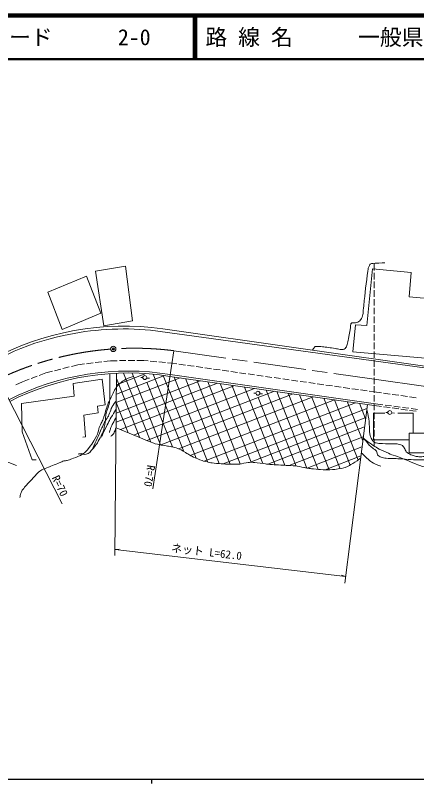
# Model space of a CAD drawing. Units: millimetres, scale not verified. Extents: x 40000 to 680000, y 20000 to 380000.
# Drawn here: x 136854 to 228750, y 204000 to 380000 of the extents above; entities that cross this region are included whole.
import ezdxf
from ezdxf.enums import TextEntityAlignment as Align

# ---------------------------------------------------------------- set-up
doc = ezdxf.new("R2010")
doc.units = ezdxf.units.MM
doc.header["$LTSCALE"] = 1000
doc.header["$PDMODE"] = 32
doc.header["$PDSIZE"] = 500
doc.linetypes.add('CHAIN', pattern=[18.5, 12, -1.5, 3.5, -1.5])
for name, color, linetype, lineweight in [('M-BGD', 7, 'Continuous', 13), ('M-BMK', 2, 'CHAIN', 13), ('M-STR-HTXT', 7, 'Continuous', 13), ('M-TTL', 2, 'Continuous', 140), ('M-TTL-BAND', 7, 'Continuous', 25), ('M-TTL-LINE', 7, 'Continuous', 50), ('M-TTL-TXT', 7, 'Continuous', 13), ('M-WORK', 1, 'Continuous', 13)]:
    doc.layers.add(name, color=color, linetype=linetype, lineweight=lineweight)
doc.styles.add('ＭＳ ゴシック', font='')
doc.styles.get('ＭＳ ゴシック').set_extended_font_data('MS Gothic')

msp = doc.modelspace()

# ---------------------------------------------------------------- linework, layer by layer
at = {"layer": 'M-BGD'}
msp.add_circle((159272, 303584), 600, dxfattribs=at)
msp.add_point((159272, 303584), dxfattribs=at)
at = {"layer": 'M-BMK'}
for p, q in [((173146, 303176), (219006, 296660)), ((219006, 296660), (233168, 294682))]:
    msp.add_line(p, q, dxfattribs=at)
for start, end in [(94.33068, 115.67337), (82.7834, 93.37516)]:
    msp.add_arc((164107, 231791), 71955, start, end, dxfattribs=at)
at = {"layer": 'M-STR-HTXT'}
for p, q in [((159670, 256298), (160016, 298017)), ((212284, 249955), (217464, 290867)), ((212474, 251460), (211536, 251752))]:
    msp.add_line(p, q, dxfattribs=at)
msp.add_lwpolyline([(212474, 251460), (159681, 257665), (160662, 257735)], dxfattribs=at)
at = {"layer": 'M-TTL'}
msp.add_line((680000, 380000), (40000, 380000), dxfattribs=at)
at = {"layer": 'M-TTL-BAND'}
for p, q in [((40000, 205000), (579000, 205000)), ((168000, 205000), (168000, 204000))]:
    msp.add_line(p, q, dxfattribs=at)
at = {"layer": 'M-TTL-LINE'}
for p, q in [((177750, 380000), (177750, 370000)), ((178250, 380000), (178250, 370000)), ((40000, 370000), (680000, 370000))]:
    msp.add_line(p, q, dxfattribs=at)
at = {"layer": 'M-WORK'}
for p, q in [((219006, 321520), (219006, 323200)), ((219006, 319520), (219006, 321020)), ((219006, 317520), (219006, 319020)), ((219006, 315520), (219006, 317020)), ((219006, 313520), (219006, 315020)), ((219006, 311520), (219006, 313020)), ((219006, 309520), (219006, 311020)), ((170606, 308189), (233826, 299206)), ((219006, 307520), (219006, 309020)), ((233763, 298772), (167809, 307869)), ((219006, 305520), (219006, 307020)), ((219006, 303520), (219006, 305020)), ((168304, 271546), (173146, 303176)), ((219006, 301520), (219006, 303020)), ((219006, 299520), (219006, 301020)), ((149193, 299458), (147740, 299085)), ((151135, 299957), (149678, 299583)), ((152653, 300144), (151135, 299957)), ((154638, 300389), (153150, 300205)), ((156623, 300634), (155135, 300450)), ((158638, 300882), (157120, 300695)), ((160189, 300896), (158638, 300882)), ((162189, 300913), (160689, 300900)), ((164189, 300931), (162689, 300918)), ((166240, 300949), (164689, 300935)), ((167235, 300853), (166240, 300949)), ((169226, 300661), (167733, 300805)), ((171217, 300470), (169724, 300613)), ((172710, 300326), (171715, 300422)), ((172710, 300326), (173829, 300167)), ((174324, 300097), (175809, 299886)), ((176304, 299815), (177789, 299604)), ((178284, 299534), (179769, 299323)), ((180264, 299253), (181749, 299042)), ((143862, 298089), (142340, 297521)), ((145319, 298463), (143862, 298089)), ((147256, 298961), (145803, 298587)), ((170974, 297487), (159977, 293244)), ((166747, 297932), (159994, 295327)), ((161639, 298066), (167893, 282236)), ((163619, 298067), (170129, 281589)), ((168415, 297793), (175409, 280090)), ((170736, 297520), (178230, 278551)), ((172312, 297726), (219327, 291045)), ((182244, 298971), (183729, 298760)), ((184224, 298690), (185710, 298479)), ((186205, 298409), (187690, 298198)), ((188185, 298127), (189670, 297916)), ((190165, 297846), (191650, 297635)), ((192145, 297564), (193630, 297353)), ((219006, 297520), (219006, 299020)), ((147540, 268064), (132933, 296643)), ((138477, 296078), (136971, 295339)), ((139998, 296646), (138477, 296078)), ((141872, 297346), (140467, 296821)), ((183140, 295744), (159923, 286788)), ((179173, 296308), (159941, 288889)), ((174609, 296956), (159961, 291305)), ((160007, 296848), (165378, 283252)), ((165564, 297046), (166048, 297002)), ((166934, 296920), (167553, 296864)), ((166995, 295952), (172847, 281139)), ((172245, 297292), (219006, 290648)), ((173236, 297152), (180939, 277653)), ((175818, 296785), (183510, 277316)), ((178419, 296415), (186026, 277159)), ((180902, 296062), (188341, 277231)), ((194125, 297283), (195610, 297072)), ((196105, 297002), (197590, 296791)), ((198085, 296720), (199570, 296509)), ((200065, 296439), (201550, 296228)), ((202045, 296158), (203531, 295947)), ((204026, 295876), (205511, 295665)), ((219006, 295520), (219006, 297020)), ((187084, 295184), (160937, 285097)), ((191647, 294535), (163935, 283845)), ((183753, 295657), (190879, 277619)), ((186414, 295279), (193508, 277322)), ((189339, 294863), (196379, 277043)), ((194264, 294163), (201140, 276760)), ((206006, 295595), (207491, 295384)), ((207986, 295313), (209471, 295102)), ((209966, 295032), (211451, 294821)), ((211946, 294751), (213431, 294540)), ((213926, 294469), (215411, 294258)), ((215906, 294188), (217391, 293977)), ((219006, 293520), (219006, 295020)), ((196226, 293885), (166979, 282602)), ((200496, 293278), (170173, 281580)), ((205044, 292632), (174206, 280735)), ((191472, 293460), (191956, 293415)), ((192475, 292437), (198601, 276930)), ((192842, 293334), (193461, 293277)), ((196721, 293814), (203642, 276297)), ((199332, 293443), (206231, 275979)), ((201900, 293078), (208685, 275906)), ((204683, 292683), (211215, 276150)), ((207477, 292286), (213521, 276987)), ((217886, 293907), (219006, 293748)), ((219006, 293748), (220702, 293511)), ((219006, 291520), (219006, 293020)), ((221197, 293442), (222683, 293234)), ((223178, 293165), (224664, 292958)), ((225159, 292888), (226644, 292681)), ((227139, 292612), (228625, 292404)), ((159961, 291305), (162707, 284354)), ((209936, 291936), (176888, 279187)), ((214784, 291248), (180080, 277859)), ((209936, 291936), (215389, 278135)), ((212861, 291521), (216409, 282540)), ((215638, 291126), (217046, 287564)), ((219006, 289520), (219006, 291020)), ((219006, 290648), (220702, 290411)), ((219327, 291045), (221023, 290808)), ((221518, 290739), (223004, 290532)), ((223499, 290463), (224985, 290255)), ((217346, 289936), (184418, 277233)), ((219006, 287520), (219006, 289020)), ((221197, 290342), (222683, 290134)), ((221669, 289043), (222154, 288999)), ((223040, 288917), (223659, 288861)), ((223178, 290065), (224664, 289858)), ((225159, 289789), (226644, 289581)), ((225480, 290186), (226965, 289979)), ((227139, 289512), (228625, 289305)), ((227461, 289909), (228946, 289702)), ((217083, 287863), (190463, 277594)), ((219006, 285520), (219006, 287020)), ((216814, 285733), (194637, 277178)), ((216522, 283433), (199537, 276880)), ((219006, 283520), (219006, 285020)), ((219006, 281339), (219006, 283020)), ((216230, 281127), (203691, 276289)), ((215969, 279061), (207802, 275910))]:
    msp.add_line(p, q, dxfattribs=at)
for points in [[(162052, 322514), (163704, 310013), (157112, 308884), (155224, 321397)], [(218665, 321961), (217309, 308937), (214764, 309136), (214147, 302912), (232473, 301330), (232935, 307379), (238546, 307218), (238971, 314467), (227053, 315548), (227515, 321068)], [(156445, 311765), (153144, 320237), (144253, 316601), (147591, 308040)], [(232501, 284312), (232501, 279748), (227070, 279748), (227070, 284313)]]:
    msp.add_lwpolyline(points, close=True, dxfattribs=at)
for points in [[(141605, 278199), (140707, 278199), (138417, 284574), (138232, 291099), (150310, 292765), (150079, 295680), (156703, 296626), (157397, 290775), (155678, 290445), (155810, 288924), (152538, 288395), (152901, 283470), (152273, 283338)], [(221497, 288876), (218856, 288876), (218856, 282793), (227070, 282793)], [(227923, 284313), (227923, 288876), (224473, 288876)], [(133105, 266572), (127923, 268747), (131763, 278927), (137085, 276845)]]:
    msp.add_lwpolyline(points, dxfattribs=at)
for centre in [(166497, 297028), (192405, 293442), (222603, 289025)]:
    msp.add_circle(centre, 450, dxfattribs=at)
for centre, radius, start, end in [((161750, 244533), 64270, 82.07979, 118.39899), ((161685, 243844), 64317, 84.53605, 102.42141), ((159560, 250625), 57241, 101.80414, 155.73745), ((162633, 238704), 59811, 80.6871, 117.14581), ((162637, 238702), 59373, 80.6871, 117.14581)]:
    msp.add_arc(centre, radius, start, end, dxfattribs=at)
for points, knots in [([(221475, 323289), (220916, 323287), (219240, 323222), (218683, 323180), (218588, 323173), (218314, 323084), (218227, 323045), (218184, 323026), (218072, 322930), (218043, 322892), (217996, 322830), (217885, 322625), (217854, 322554), (217801, 322432), (217643, 322063), (217625, 321932), (217429, 320563), (216943, 316443), (216784, 315069), (216748, 314758), (216681, 313818), (216649, 313506), (216630, 313323), (216548, 312775), (216530, 312591), (216507, 312368), (216477, 311696), (216445, 311474), (216426, 311342), (216327, 310951), (216273, 310829), (216216, 310701), (215982, 310351), (215896, 310240), (215830, 310154), (215605, 309916), (215518, 309853), (215441, 309797), (215179, 309679), (215087, 309655), (214953, 309620), (214537, 309574), (214399, 309560), (214325, 309553), (214103, 309559), (214029, 309552), (213992, 309548), (213881, 309526), (213848, 309509), (213819, 309493), (213748, 309420), (213729, 309392), (213710, 309363), (213666, 309267), (213661, 309232), (213640, 309086), (213622, 308642), (213599, 308496), (213516, 307969), (213236, 306392), (213135, 305867), (213087, 305614), (212919, 304857), (212854, 304607), (212826, 304503), (212724, 304196), (212673, 304101), (212624, 304011), (212435, 303762), (212360, 303692), (212291, 303628), (212052, 303466), (211962, 303439), (211872, 303411), (211586, 303416), (211492, 303427), (211278, 303452), (210643, 303585), (210430, 303621), (210128, 303671), (209220, 303812), (208917, 303857), (208626, 303900), (207752, 304028), (207460, 304062), (207203, 304091), (206429, 304154), (206171, 304170), (206092, 304175), (205853, 304176), (205774, 304170), (205722, 304166), (205569, 304140), (205521, 304122), (205482, 304108), (205371, 304046), (205347, 304013), (205251, 303881), (205001, 303459), (204932, 303312)], [0, 0, 0, 0, 1, 1, 1, 2, 2, 2, 3, 3, 3, 4, 4, 4, 5, 5, 5, 6, 6, 6, 7, 7, 7, 8, 8, 8, 9, 9, 9, 10, 10, 10, 11, 11, 11, 12, 12, 12, 13, 13, 13, 14, 14, 14, 15, 15, 15, 16, 16, 16, 17, 17, 17, 18, 18, 18, 19, 19, 19, 20, 20, 20, 21, 21, 21, 22, 22, 22, 23, 23, 23, 24, 24, 24, 25, 25, 25, 26, 26, 26, 27, 27, 27, 28, 28, 28, 29, 29, 29, 30, 30, 30, 31, 31, 31, 32, 32, 32, 33, 33, 33, 33]), ([(158504, 297931), (158506, 297918), (158509, 297878), (158509, 297865), (158498, 296596), (158567, 292785), (158446, 291523), (158393, 290968), (157761, 289399), (157643, 288855), (157552, 288432), (157476, 287133), (157407, 286706), (157341, 286293), (157124, 285050), (156970, 284662), (156736, 284070), (155829, 282385), (155483, 281852), (155207, 281427), (154234, 280252), (153877, 279892), (153751, 279765), (153271, 279494), (153098, 279444), (152966, 279405), (152547, 279445), (152410, 279464), (152326, 279476), (152091, 279597), (152005, 279599), (151851, 279603), (151387, 279540), (151240, 279495)], [0, 0, 0, 0, 1, 1, 1, 2, 2, 2, 3, 3, 3, 4, 4, 4, 5, 5, 5, 6, 6, 6, 7, 7, 7, 8, 8, 8, 9, 9, 9, 10, 10, 10, 11, 11, 11, 11]), ([(163943, 297246), (163626, 297186), (162698, 296899), (162403, 296770), (162167, 296667), (161513, 296249), (161307, 296095), (161089, 295932), (160475, 295395), (160295, 295192), (160123, 294997), (159681, 294350), (159560, 294120), (159224, 293480), (158279, 291527), (158015, 290854), (157777, 290246), (157266, 288351), (157054, 287733), (156989, 287543), (156718, 287004), (156632, 286823), (156519, 286579), (156147, 285862), (156059, 285608), (155954, 285305), (155796, 284346), (155671, 284050), (155502, 283647), (154841, 282510), (154602, 282144), (154364, 281782), (153566, 280755), (153292, 280419), (153175, 280276), (152795, 279868), (152649, 279754), (152444, 279595), (151787, 279174), (151552, 279063), (151207, 278899), (150123, 278520), (149765, 278388), (149557, 278311), (148934, 278072), (148719, 278017), (148564, 277977), (148081, 277958), (147927, 277916), (147757, 277870), (147280, 277644), (147117, 277579), (146576, 277363), (144949, 276731), (144409, 276513), (144105, 276390), (143185, 276033), (142898, 275875), (142697, 275765), (142148, 275345), (141988, 275183), (141391, 274579), (139687, 272689), (139123, 272056), (138979, 271894), (138569, 271391), (138448, 271212), (138359, 271080), (138128, 270656), (138077, 270504), (138017, 270323), (137910, 269758), (137900, 269568)], [0, 0, 0, 0, 1, 1, 1, 2, 2, 2, 3, 3, 3, 4, 4, 4, 5, 5, 5, 6, 6, 6, 7, 7, 7, 8, 8, 8, 9, 9, 9, 10, 10, 10, 11, 11, 11, 12, 12, 12, 13, 13, 13, 14, 14, 14, 15, 15, 15, 16, 16, 16, 17, 17, 17, 18, 18, 18, 19, 19, 19, 20, 20, 20, 21, 21, 21, 22, 22, 22, 23, 23, 23, 24, 24, 24, 24]), ([(159964, 291749), (159748, 291507), (159196, 290699), (159049, 290410), (158813, 289945), (158291, 288464), (158058, 287997), (157926, 287733), (157377, 287030), (157233, 286772), (157096, 286528), (156766, 285753), (156655, 285495), (156542, 285234), (156232, 284439), (156115, 284180), (155797, 283475), (155017, 281785), (154418, 280498)], [0, 0, 0, 0, 1, 1, 1, 2, 2, 2, 3, 3, 3, 4, 4, 4, 5, 5, 5, 6, 6, 6, 6]), ([(159948, 289788), (159581, 289234), (158562, 287517), (158252, 286929), (157882, 286225), (156859, 284069), (156549, 283337)], [0, 0, 0, 0, 1, 1, 1, 2, 2, 2, 2]), ([(256846, 282329), (255189, 280782), (250073, 276299), (248323, 274859), (247789, 274420), (246029, 273313), (245443, 272947), (245293, 272853), (244817, 272615), (244648, 272566), (244466, 272514), (243898, 272452), (243709, 272446), (243511, 272440), (242913, 272457), (242721, 272506), (242444, 272577), (241656, 272919), (241396, 273036), (241310, 273075), (241078, 273243), (240993, 273282), (240943, 273305), (240780, 273335), (240726, 273342), (240651, 273353), (240421, 273359), (240347, 273377), (240232, 273405), (239892, 273518), (239788, 273575), (239162, 273916), (237299, 274972), (236702, 275362), (236450, 275527), (235787, 276143), (235559, 276339), (235390, 276485), (234881, 276922), (234717, 277074), (234517, 277257), (233940, 277830), (233741, 278013), (233608, 278136), (233207, 278507), (233054, 278604), (232884, 278711), (232336, 278985), (232139, 279025), (231939, 279066), (231324, 279014), (231120, 279002), (230939, 278990), (230398, 278914), (230217, 278905), (229979, 278894), (229260, 278870), (229024, 278905), (228690, 278955), (227697, 279194), (227386, 279327), (227160, 279423), (226551, 279855), (226384, 280035), (226251, 280178), (226038, 280734), (225928, 280895), (225831, 281040), (225506, 281466), (225355, 281553), (225164, 281663), (224509, 281813), (224290, 281840), (224029, 281871), (223238, 281834), (222975, 281840), (222448, 281851), (220869, 281888), (220344, 281924), (220126, 281939), (219470, 282018), (219264, 282093), (219136, 282139), (218804, 282403), (218725, 282514), (218564, 282740), (218156, 283477), (218087, 283745), (217998, 284093), (217969, 285177), (217946, 285535), (217928, 285817), (217909, 286663), (217886, 286945), (217870, 287131), (217791, 287689), (217753, 287872), (217677, 288243), (217416, 289347), (217317, 289712)], [0, 0, 0, 0, 1, 1, 1, 2, 2, 2, 3, 3, 3, 4, 4, 4, 5, 5, 5, 6, 6, 6, 7, 7, 7, 8, 8, 8, 9, 9, 9, 10, 10, 10, 11, 11, 11, 12, 12, 12, 13, 13, 13, 14, 14, 14, 15, 15, 15, 16, 16, 16, 17, 17, 17, 18, 18, 18, 19, 19, 19, 20, 20, 20, 21, 21, 21, 22, 22, 22, 23, 23, 23, 24, 24, 24, 25, 25, 25, 26, 26, 26, 27, 27, 27, 28, 28, 28, 29, 29, 29, 30, 30, 30, 31, 31, 31, 32, 32, 32, 33, 33, 33, 33]), ([(159932, 287880), (159796, 287632), (159387, 286888), (159250, 286640), (159167, 286490), (158906, 286046), (158834, 285890), (158777, 285764), (158650, 285369), (158609, 285237), (158560, 285082), (158426, 284612), (158385, 284454)], [0, 0, 0, 0, 1, 1, 1, 2, 2, 2, 3, 3, 3, 4, 4, 4, 4]), ([(252716, 288373), (252731, 287564), (252635, 285136), (252556, 284331), (252515, 283906), (252251, 282646), (252114, 282241), (251949, 281753), (251333, 280329), (251057, 279894), (250647, 279250), (249168, 277497), (248710, 276886), (248493, 276597), (247919, 275674), (247685, 275399), (247421, 275089), (246553, 274226), (246231, 273978), (245914, 273733), (244875, 273121), (244512, 272953), (244379, 272891), (243931, 272855), (243785, 272849), (243671, 272844), (243322, 272849), (243218, 272896), (242992, 273000), (242384, 273440), (242179, 273581), (241827, 273823), (240782, 274563), (240432, 274809), (240338, 274875), (240066, 275094), (239960, 275139), (239830, 275195), (239396, 275231), (239275, 275304), (238596, 275717), (236669, 277128), (235993, 277547), (235783, 277678), (235103, 277996), (234860, 278043), (234419, 278130), (233067, 278198), (232617, 278209), (231694, 278229), (228923, 278175), (227999, 278197), (227530, 278208), (226130, 278346), (225662, 278376), (225346, 278396), (224396, 278434), (224080, 278446), (223613, 278465), (222212, 278489), (221747, 278531), (221512, 278553), (220809, 278674), (220590, 278763), (220410, 278836), (219915, 279170), (219797, 279325), (219715, 279432), (219702, 279857), (219654, 279983), (219622, 280067), (219468, 280294), (219401, 280354), (219216, 280519), (218600, 280941), (218406, 281096), (218317, 281168), (218061, 281399), (217985, 281484), (217679, 281822), (216784, 282857), (216494, 283208)], [0, 0, 0, 0, 1, 1, 1, 2, 2, 2, 3, 3, 3, 4, 4, 4, 5, 5, 5, 6, 6, 6, 7, 7, 7, 8, 8, 8, 9, 9, 9, 10, 10, 10, 11, 11, 11, 12, 12, 12, 13, 13, 13, 14, 14, 14, 15, 15, 15, 16, 16, 16, 17, 17, 17, 18, 18, 18, 19, 19, 19, 20, 20, 20, 21, 21, 21, 22, 22, 22, 23, 23, 23, 24, 24, 24, 25, 25, 25, 26, 26, 26, 27, 27, 27, 27]), ([(159913, 285538), (159846, 285265), (159525, 284478), (159381, 284237), (159287, 284079), (158898, 283675), (158743, 283576)], [0, 0, 0, 0, 1, 1, 1, 2, 2, 2, 2]), ([(159913, 285538), (161621, 284787), (166798, 282653), (168540, 281983), (168863, 281859), (169883, 281642), (170222, 281569), (170509, 281508), (171379, 281364), (171669, 281317), (171914, 281276), (172655, 281186), (172897, 281128), (173204, 281053), (174120, 280787), (174408, 280655), (174775, 280488), (175807, 279846), (176155, 279640), (176326, 279539), (176828, 279213), (177005, 279121), (177254, 278991), (178020, 278638), (178280, 278531), (178611, 278393), (179613, 277998), (179956, 277894), (180280, 277796), (181273, 277569), (181609, 277523), (182344, 277424), (184561, 277203), (185302, 277169), (185888, 277142), (187651, 277173), (188236, 277220), (188623, 277251), (189763, 277501), (190146, 277559), (190287, 277581), (190714, 277618), (190857, 277619), (191028, 277621), (191542, 277591), (191712, 277571), (192194, 277515), (193635, 277300), (194116, 277239), (194379, 277205), (195168, 277116), (195432, 277098), (196113, 277051), (198160, 276955), (198841, 276917), (199261, 276893), (200522, 276835), (200940, 276787), (201337, 276741), (202519, 276521), (202913, 276450), (203059, 276423), (203492, 276322), (203638, 276298), (203845, 276263), (204468, 276175), (204676, 276151), (205092, 276103), (206338, 275956), (206755, 275936), (207300, 275911), (208939, 275887), (209483, 275926), (210000, 275962), (211546, 276176), (212046, 276313), (212399, 276410), (213386, 276909), (213707, 277086), (214086, 277295), (215193, 277981), (215538, 278242), (215623, 278307), (215757, 278422), (215905, 278558)], [0, 0, 0, 0, 1, 1, 1, 2, 2, 2, 3, 3, 3, 4, 4, 4, 5, 5, 5, 6, 6, 6, 7, 7, 7, 8, 8, 8, 9, 9, 9, 10, 10, 10, 11, 11, 11, 12, 12, 12, 13, 13, 13, 14, 14, 14, 15, 15, 15, 16, 16, 16, 17, 17, 17, 18, 18, 18, 19, 19, 19, 20, 20, 20, 21, 21, 21, 22, 22, 22, 23, 23, 23, 24, 24, 24, 25, 25, 25, 26, 26, 26, 27, 27, 27, 28, 28, 28, 28]), ([(259078, 282365), (258396, 281887), (256450, 280318), (255839, 279754), (255487, 279429), (254655, 278239), (254285, 277936), (252777, 276699), (248075, 273213), (246484, 272085), (246249, 271918), (245454, 271558), (245177, 271479), (244896, 271398), (244019, 271304), (243727, 271293), (243454, 271283), (242630, 271326), (242361, 271377), (241952, 271455), (240734, 271763), (240354, 271934), (239722, 272218), (237930, 273283), (237332, 273634), (237061, 273793), (236287, 274336), (236010, 274484), (235603, 274700), (234347, 275283), (233918, 275451), (233387, 275660), (231757, 276191), (231214, 276366), (230777, 276507), (229447, 276866), (229018, 277027), (228153, 277354), (225611, 278470), (224748, 278805), (224415, 278934), (223374, 279205), (223045, 279345), (222314, 279655), (220143, 280645), (219459, 281048), (218827, 281421), (217043, 282721), (216494, 283208)], [0, 0, 0, 0, 1, 1, 1, 2, 2, 2, 3, 3, 3, 4, 4, 4, 5, 5, 5, 6, 6, 6, 7, 7, 7, 8, 8, 8, 9, 9, 9, 10, 10, 10, 11, 11, 11, 12, 12, 12, 13, 13, 13, 14, 14, 14, 15, 15, 15, 16, 16, 16, 16]), ([(220556, 276757), (220111, 276844), (218843, 277388), (218473, 277649), (217969, 278006), (216753, 279102), (216063, 279802)], [0, 0, 0, 0, 1, 1, 1, 2, 2, 2, 2])]:
    msp.add_open_spline(points, degree=3, knots=knots, dxfattribs=at)

# ---------------------------------------------------------------- texts
at = {"layer": 'M-STR-HTXT', "style": 'ＭＳ ゴシック'}
msp.add_text('ネット L=62.0', height=1833, rotation=353.437, dxfattribs=at).set_placement((180472, 255624), align=Align.BOTTOM_CENTER)
at = {"layer": 'M-TTL-TXT', "style": 'ＭＳ ゴシック'}
for s, p in [('図面コード      2-0', (120380, 375000)), ('路 線 名      一般県道青海島線', (180380, 375000))]:
    msp.add_text(s, height=3666, dxfattribs=at).set_placement(p, align=Align.MIDDLE_LEFT)
at = {"layer": 'M-WORK', "style": 'ＭＳ ゴシック'}
for rotation, p in [(260.998, (166146, 274725)), (295.998, (145747, 271593))]:
    msp.add_text('R=70', height=1833, rotation=rotation, dxfattribs=at).set_placement(p, align=Align.BOTTOM_CENTER)

doc.saveas('drawing.dxf')
